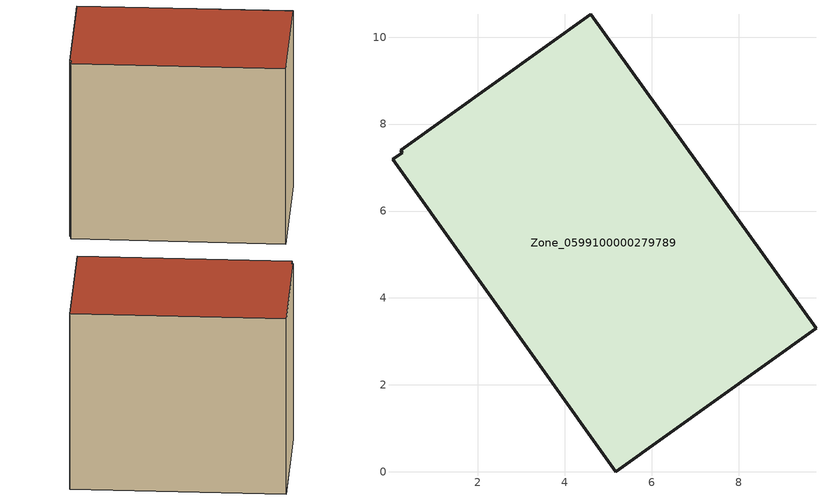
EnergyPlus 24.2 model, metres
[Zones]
Zone_0599100000279789
 floor ground (C_G): 0.26,7.35 0.22,7.4 4.6,10.53 9.78,3.3 5.17,0 0.04,7.19 z0
 wall outside (C_F): 5.17,0 9.78,3.3 4.6,10.53 0.22,7.4 0.26,7.35 0.04,7.19 5.17,0 z0:7.93
 roof outside (C_R): 0.26,7.35 0.04,7.19 5.17,0 9.78,3.3 4.6,10.53 0.22,7.4 z7.93
[BUILDING]
Pand.0599100000279789: North Axis=0; Terrain=City; Loads Convergence Tolerance Value=0.04; Temperature Convergence Tolerance Value=0.4; Solar Distribution=FullExterior; Maximum Number of Warmup Days=25; Minimum Number of Warmup Days=1
[Site:Location]
Rotterdam.The.Hague.AP_ZH_NLD Design_Conditions: Latitude=51.96; Longitude=4.45; Time Zone=1; Elevation=-4.5
[SITE:GROUNDTEMPERATURE:BUILDINGSURFACE]
18, 18, 18, 18, 18, 18, 18, 18, 18, 18, 18, 18
[MATERIAL] Thermal Absorptance=0.9; Solar Absorptance=0.7; Visible Absorptance=0.7
Name | Roughness | Thickness | Conductivity | Density | Specific Heat
G.TC.1975-1991 | MediumSmooth | 0.15 | 0.288461 | 540 | 1210
F.TC.1975-1991 | Rough | 0.3 | 0.230769 | 1920 | 840
R.TC.1975-1991 | MediumRough | 0.2 | 0.153846 | 1500 | 1000
[CONSTRUCTION]
C_G: G.TC.1975-1991
C_F: F.TC.1975-1991
C_R: R.TC.1975-1991
[ZONE]
Zone_0599100000279789: Type=1; Multiplier=1; Ceiling Height=Autocalculate; Volume=Autocalculate; Floor Area=autocalculate; Part of Total Floor Area=Yes
[ZONEINFILTRATION:DESIGNFLOWRATE]
Infil_Zone_0599100000279789: Zone or ZoneList or Space or SpaceList=Zone_0599100000279789; Schedule=AlwaysOn; Design Flow Rate Calculation Method=Flow/Area; Flow Rate per Floor Area=0.003; Constant Term Coefficient=1; Temperature Term Coefficient=0; Velocity Term Coefficient=0; Velocity Squared Term Coefficient=0
[HVACTEMPLATE:ZONE:IDEALLOADSAIRSYSTEM]
Zone_0599100000279789: Maximum Heating Supply Air Temperature=50; Minimum Cooling Supply Air Temperature=13; Maximum Heating Supply Air Humidity Ratio=0.0156; Minimum Cooling Supply Air Humidity Ratio=0.0077; Heating Limit=NoLimit; Cooling Limit=NoLimit; Dehumidification Control Type=ConstantSensibleHeatRatio; Cooling Sensible Heat Ratio=0.7; Dehumidification Setpoint=60; Humidification Control Type=None; Humidification Setpoint=30; Outdoor Air Method=None; Outdoor Air Flow Rate per Person=0.00944; Outdoor Air Flow Rate per Zone Floor Area=0; Outdoor Air Flow Rate per Zone=0; Demand Controlled Ventilation Type=None; Outdoor Air Economizer Type=NoEconomizer; Heat Recovery Type=None; Sensible Heat Recovery Effectiveness=0.7; Latent Heat Recovery Effectiveness=0.65
[ZONECONTROL:THERMOSTAT]
ThermostatControl_Zone_0599100000279789: Zone or ZoneList=Zone_0599100000279789; Control Type Schedule=DualSetpointControlType; Control 1=Thermostat_Zone_0599100000279789; Temperature Difference Between Cutout And Setpoint=0
[THERMOSTATSETPOINT:DUALSETPOINT]
Thermostat_Zone_0599100000279789: Heating Setpoint Temperature Schedule=HeatingSetpoint_Zone_0599100000279789; Cooling Setpoint Temperature Schedule=CoolingSetpoint_Zone_0599100000279789
[SCHEDULE:COMPACT]
HeatingSetpoint_Zone_0599100000279789: Through: 12/31, For: AllDays, Until: 24:00, 21
CoolingSetpoint_Zone_0599100000279789: Through: 12/31, For: AllDays, Until: 24:00, 24
DualSetpointControlType: Through: 12/31, For: AllDays, Until: 24:00, 4
AlwaysOn: Through: 12/31, For: AllDays, Until: 24:00, 1
